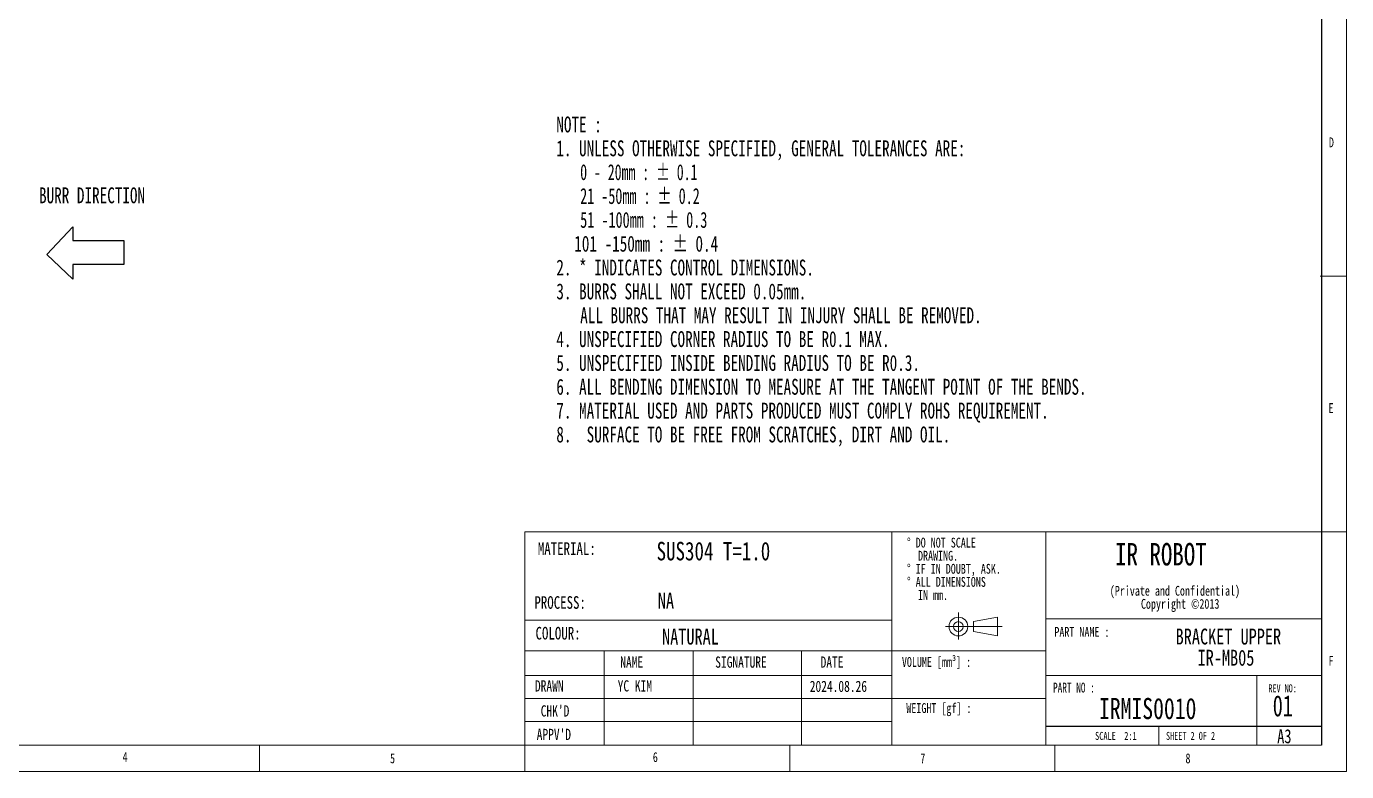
# Paper-space layout '시트2_ENG' of a CAD drawing. Header units: millimetres. Extents: x 4 to 3932, y 5 to 3928.
# Drawn here: x 166 to 415, y 5 to 145.6 of the extents above; entities that cross this region are included whole.
import ezdxf

# ---------------------------------------------------------------- set-up
doc = ezdxf.new("R2010")
doc.units = ezdxf.units.MM
doc.linetypes.add('CENTERX2', pattern=[20.32, 12.7, -2.54, 2.54, -2.54])
for name, color, linetype in [('CENTER_LINE', 7, 'CENTERX2'), ('DATUM', 7, 'Continuous'), ('FORMAT', 7, 'Continuous'), ('NOTES', 7, 'Continuous')]:
    doc.layers.add(name, color=color, linetype=linetype)
doc.styles.add('SLDTEXTSTYLE0', font='TXT', dxfattribs={"width": 0.7})
doc.styles.add('SLDTEXTSTYLE10', font='TXT', dxfattribs={"width": 0.6875})
doc.styles.add('SLDTEXTSTYLE11', font='TXT', dxfattribs={"width": 0.694444})
doc.styles.add('SLDTEXTSTYLE16', font='TXT', dxfattribs={"width": 0.65})
doc.styles.add('SLDTEXTSTYLE17', font='TXT', dxfattribs={"width": 0.652941})
doc.styles.add('SLDTEXTSTYLE2', font='TXT', dxfattribs={"width": 0.6375})
doc.styles.add('SLDTEXTSTYLE9', font='TXT', dxfattribs={"width": 0.75})

# ---------------------------------------------------------------- blocks, each defined once
blk = doc.blocks.new('SW_NOTE_0_4')
at = {"layer": 'NOTES', "color": 0, "char_height": 3, "attachment_point": 1}
for s, insert, style in [('NOTE :', (0, 3.87), 'SLDTEXTSTYLE0'), ('1. UNLESS OTHERWISE SPECIFIED, GENERAL TOLERANCES ARE:', (0, -0.63), 'SLDTEXTSTYLE0'), ('0 - 20mm : ± 0.1', (4.5, -5.13), 'SLDTEXTSTYLE2'), ('21 -50mm : ± 0.2', (4.5, -9.63), 'SLDTEXTSTYLE16'), ('51 -100mm : ± 0.3', (4.5, -14.13), 'SLDTEXTSTYLE17'), ('101 -150mm : ± 0.4', (3.38, -18.63), 'SLDTEXTSTYLE0'), ('2. * INDICATES CONTROL DIMENSIONS.', (0, -23.13), 'SLDTEXTSTYLE0'), ('3. BURRS SHALL NOT EXCEED 0.05mm.', (0, -27.63), 'SLDTEXTSTYLE0'), ('ALL BURRS THAT MAY RESULT IN INJURY SHALL BE REMOVED.', (4.5, -32.13), 'SLDTEXTSTYLE0'), ('4. UNSPECIFIED CORNER RADIUS TO BE R0.1 MAX.', (0, -36.63), 'SLDTEXTSTYLE0'), ('5. UNSPECIFIED INSIDE BENDING RADIUS TO BE R0.3.', (0, -41.13), 'SLDTEXTSTYLE0'), ('6. ALL BENDING DIMENSION TO MEASURE AT THE TANGENT POINT OF THE BENDS.', (0, -45.63), 'SLDTEXTSTYLE0'), ('7. MATERIAL USED AND PARTS PRODUCED MUST COMPLY ROHS REQUIREMENT.', (0, -50.13), 'SLDTEXTSTYLE0'), ('8.  SURFACE TO BE FREE FROM SCRATCHES, DIRT AND OIL.', (0, -54.63), 'SLDTEXTSTYLE0')]:
    blk.add_mtext(s, dxfattribs=dict(at, insert=insert, style=style))
blk = doc.blocks.new('SW_NOTE_0_5')
at = {"color": 0, "linetype": 'Continuous', "lineweight": 0, "char_height": 1.8521, "attachment_point": 2, "style": 'SLDTEXTSTYLE9'}
for s, insert in [('(Private and Confidential)', (15.4, 2.39)), ('Copyright ©2013', (16.39, -0.08))]:
    blk.add_mtext(s, dxfattribs=dict(at, insert=insert))
blk = doc.blocks.new('SW_NOTE_0_6')
at = {"color": 0, "linetype": 'Continuous', "lineweight": 0, "char_height": 3, "attachment_point": 2, "style": 'SLDTEXTSTYLE9'}
for s, insert in [('BRACKET UPPER', (14.81, 3.87)), ('IR-MB05', (14.36, -0.13))]:
    blk.add_mtext(s, dxfattribs=dict(at, insert=insert))
blk = doc.blocks.new('SW_NOTE_0_7')
at = {"color": 0, "linetype": 'Continuous', "lineweight": 0, "attachment_point": 1, "style": 'SLDTEXTSTYLE9'}
for s, insert, char_height in [('%%d DO NOT SCALE', (0, 2.39), 1.8521), ('%%d IF IN DOUBT, ASK.', (0, -2.55), 1.8521), ('DRAWING.', (2.08, -0.08), 1.852), ('%%d ALL DIMENSIONS', (0, -5.02), 1.8521), ('IN mm.', (2.08, -7.49), 1.852)]:
    blk.add_mtext(s, dxfattribs=dict(at, insert=insert, char_height=char_height))

psp = doc.layouts.new('시트2_ENG')

# ---------------------------------------------------------------- linework, layer by layer
at = {"color": 7, "linetype": 'Continuous', "lineweight": 18}
for p, q in [((415, 5), (415, 292)), ((410, 98.5), (415, 98.5)), ((260, 50.27057), (260, 10)), ((415, 50.27057), (260, 50.27057)), ((329.26526, 50.27057), (329.26526, 10)), ((358.25372, 50.27057), (358.25372, 10)), ((260, 33.5503), (329.26526, 33.5503)), ((344.66768, 33.29731), (349.18134, 34.14272)), ((344.66768, 33.29731), (344.66768, 31.45371)), ((349.18134, 30.60829), (349.18134, 34.14272)), ((410.25049, 33.8436), (358.25372, 33.8436)), ((344.66768, 31.45371), (349.18134, 30.60829)), ((275.00111, 27.79622), (275.00111, 10)), ((291.77786, 27.79622), (291.77786, 10)), ((312.21697, 10), (312.21697, 27.79622)), ((329.26526, 23.15809), (260, 23.15809)), ((398.07443, 10), (398.07443, 23.12266)), ((358.25372, 18.82218), (260, 18.82218)), ((260, 14.48088), (329.26526, 14.48088)), ((312.21697, 14.85867), (312.21697, 10)), ((379.61135, 13.419), (379.61135, 10)), ((10, 10), (410.25049, 10)), ((210, 5), (210, 10)), ((260, 5), (260, 10)), ((310, 5), (310, 10)), ((360, 5), (360, 10)), ((5, 5), (415, 5))]:
    psp.add_line(p, q, dxfattribs=at)
at = {"color": 7, "linetype": 'CENTERX2', "lineweight": 18}
for p, q in [((341.7976, 35.0541), (341.7976, 29.93633)), ((339.3607, 32.37551), (350.02344, 32.37551))]:
    psp.add_line(p, q, dxfattribs=at)
at = {"color": 7, "linetype": 'Continuous', "lineweight": 18}
for radius in [1.76722, 0.9218]:
    psp.add_circle((341.7976, 32.37551), radius, dxfattribs=at)
at = {"layer": 'CENTER_LINE', "linetype": 'CENTERX2'}
psp.add_line((174.80241, 100.66752), (174.80241, 97.91702), dxfattribs=at)
at = {"layer": 'DATUM'}
for p, q in [((169.86372, 102.60878), (174.80241, 107.8074)), ((174.80241, 107.8074), (174.80241, 105.20809)), ((174.80241, 105.20809), (184.4008, 105.20809)), ((184.4008, 105.20809), (184.4008, 100.66752)), ((174.80241, 97.91702), (169.86372, 102.60878))]:
    psp.add_line(p, q, dxfattribs=at)
at = {"layer": 'FORMAT'}
psp.add_line((184.4008, 100.66752), (174.80241, 100.66752), dxfattribs=at)
at = {"layer": 'NOTES', "color": 7}
for p, q in [((410.25049, 287), (410.25049, 10)), ((410.25049, 13.49629), (358.25372, 13.49629))]:
    psp.add_line(p, q, dxfattribs=at)
at = {"layer": 'NOTES', "color": 7, "linetype": 'Continuous', "lineweight": 18}
for p, q in [((260, 27.80051), (358.25372, 27.80051)), ((410.25049, 23.12266), (358.25372, 23.12266))]:
    psp.add_line(p, q, dxfattribs=at)

# ---------------------------------------------------------------- block references
at = {"color": 7, "linetype": 'Continuous', "lineweight": 0}
for name, p in [('SW_NOTE_0_7', (332.09751, 46.74413)), ('SW_NOTE_0_5', (367.22466, 37.66345)), ('SW_NOTE_0_6', (377.89506, 28.11762))]:
    psp.add_blockref(name, p, dxfattribs=at)
at = {"layer": 'NOTES'}
psp.add_blockref('SW_NOTE_0_4', (265.96896, 124.75149), dxfattribs=at)

# ---------------------------------------------------------------- texts
at = {"color": 7, "linetype": 'Continuous', "lineweight": 0}
for s, insert, char_height, attachment_point, style in [('D', (411.66667, 124.66802), 1.85208, 1, 'SLDTEXTSTYLE9'), ('E', (411.58588, 74.53717), 1.85208, 1, 'SLDTEXTSTYLE9'), ('MATERIAL:', (262.47939, 48.2783), 2.38125, 1, 'SLDTEXTSTYLE9'), ('SUS304 T=1.0', (295.5927, 48.35954), 3.5, 2, 'SLDTEXTSTYLE9'), ('PROCESS:', (261.82876, 38.10779), 2.38125, 1, 'SLDTEXTSTYLE9'), ('PART NAME :', (359.88746, 32.29042), 1.8520833, 1, 'SLDTEXTSTYLE9'), ('NAME', (278.02697, 26.72561), 2.116667, 1, 'SLDTEXTSTYLE9'), ('SIGNATURE', (295.9353, 26.72561), 2.116667, 1, 'SLDTEXTSTYLE9'), ('DATE', (315.80428, 26.72561), 2.116667, 1, 'SLDTEXTSTYLE9'), ('VOLUME [mm³] :', (331.13253, 26.62167), 1.8520833, 1, 'SLDTEXTSTYLE9'), ('DRAWN', (261.93655, 22.23276), 2.116667, 1, 'SLDTEXTSTYLE9'), ('2024.08.26', (313.75987, 22.15434), 2.116667, 1, 'SLDTEXTSTYLE9'), ('REV NO:', (400.2573, 21.47556), 1.5, 1, 'SLDTEXTSTYLE9'), ("CHK'D", (263.02404, 17.50965), 2.116667, 1, 'SLDTEXTSTYLE9'), ('IRMIS0010', (377.4926, 18.9056), 4, 2, 'SLDTEXTSTYLE9'), ("APPV'D", (262.26312, 13.07887), 2.116667, 1, 'SLDTEXTSTYLE9'), ('SCALE  2:1', (367.56414, 12.49052), 1.5, 1, 'SLDTEXTSTYLE0'), ('SHEET 2 OF 2', (380.94213, 12.49052), 1.5, 1, 'SLDTEXTSTYLE10'), ('A3', (401.91154, 13.00674), 2.645833, 1, 'SLDTEXTSTYLE9'), ('4', (184.16667, 8.66802), 1.85208, 1, 'SLDTEXTSTYLE9'), ('5', (234.61276, 8.434), 1.85208, 1, 'SLDTEXTSTYLE9')]:
    psp.add_mtext(s, dxfattribs=dict(at, insert=insert, char_height=char_height, attachment_point=attachment_point, style=style))
at = {"layer": 'CENTER_LINE'}
for s, insert, char_height, attachment_point, style in [('BURR DIRECTION', (168.4121, 115.24855), 3, 1, 'SLDTEXTSTYLE0'), ('NA', (286.6377, 38.77321), 3, 2, 'SLDTEXTSTYLE9'), ('NATURAL', (291.26128, 31.98356), 3, 2, 'SLDTEXTSTYLE9'), ('01', (401.0686, 19.41671), 4, 1, 'SLDTEXTSTYLE0')]:
    psp.add_mtext(s, dxfattribs=dict(at, insert=insert, char_height=char_height, attachment_point=attachment_point, style=style))
at = {"layer": 'NOTES', "attachment_point": 1}
for s, insert, char_height, style in [('IR ROBOT', (371.34535, 48.13606), 4.233333, 'SLDTEXTSTYLE9'), ('COLOUR:', (262.04594, 32.31162), 2.38125, 'SLDTEXTSTYLE9'), ('F', (411.58588, 26.83891), 1.85208, 'SLDTEXTSTYLE9'), ('YC KIM', (277.53455, 22.23276), 2.116667, 'SLDTEXTSTYLE9'), ('PART NO :', (359.63563, 21.77963), 1.852083, 'SLDTEXTSTYLE11'), ('WEIGHT [gf] :', (331.97621, 17.91868), 1.8520833, 'SLDTEXTSTYLE9'), ('6', (284.16667, 8.66802), 1.85208, 'SLDTEXTSTYLE9'), ('7', (334.61276, 8.434), 1.85208, 'SLDTEXTSTYLE9'), ('8', (384.61276, 8.434), 1.85208, 'SLDTEXTSTYLE9')]:
    psp.add_mtext(s, dxfattribs=dict(at, insert=insert, char_height=char_height, style=style))

doc.saveas('drawing.dxf')
